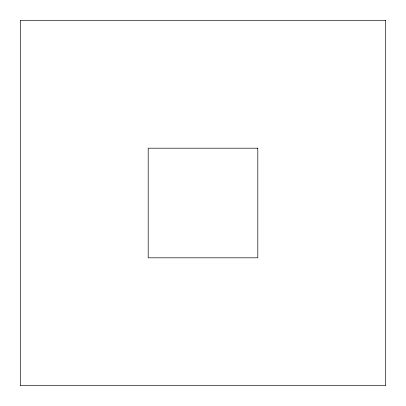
<?xml version="1.0" encoding="UTF-8"?>
<svg xmlns="http://www.w3.org/2000/svg" width="406" height="406" viewBox="0 0 406 406"><rect width="100%" height="100%" fill="white"/><g stroke="black" fill="none" stroke-linecap="round" stroke-linejoin="round"><path stroke-width="0.61" d="M385.7 20.3L20.3 20.3L20.3 385.7L385.7 385.7L385.7 20.3M257.81 148.19L148.19 148.19L148.19 257.81L257.81 257.81L257.81 148.19"/></g></svg>
